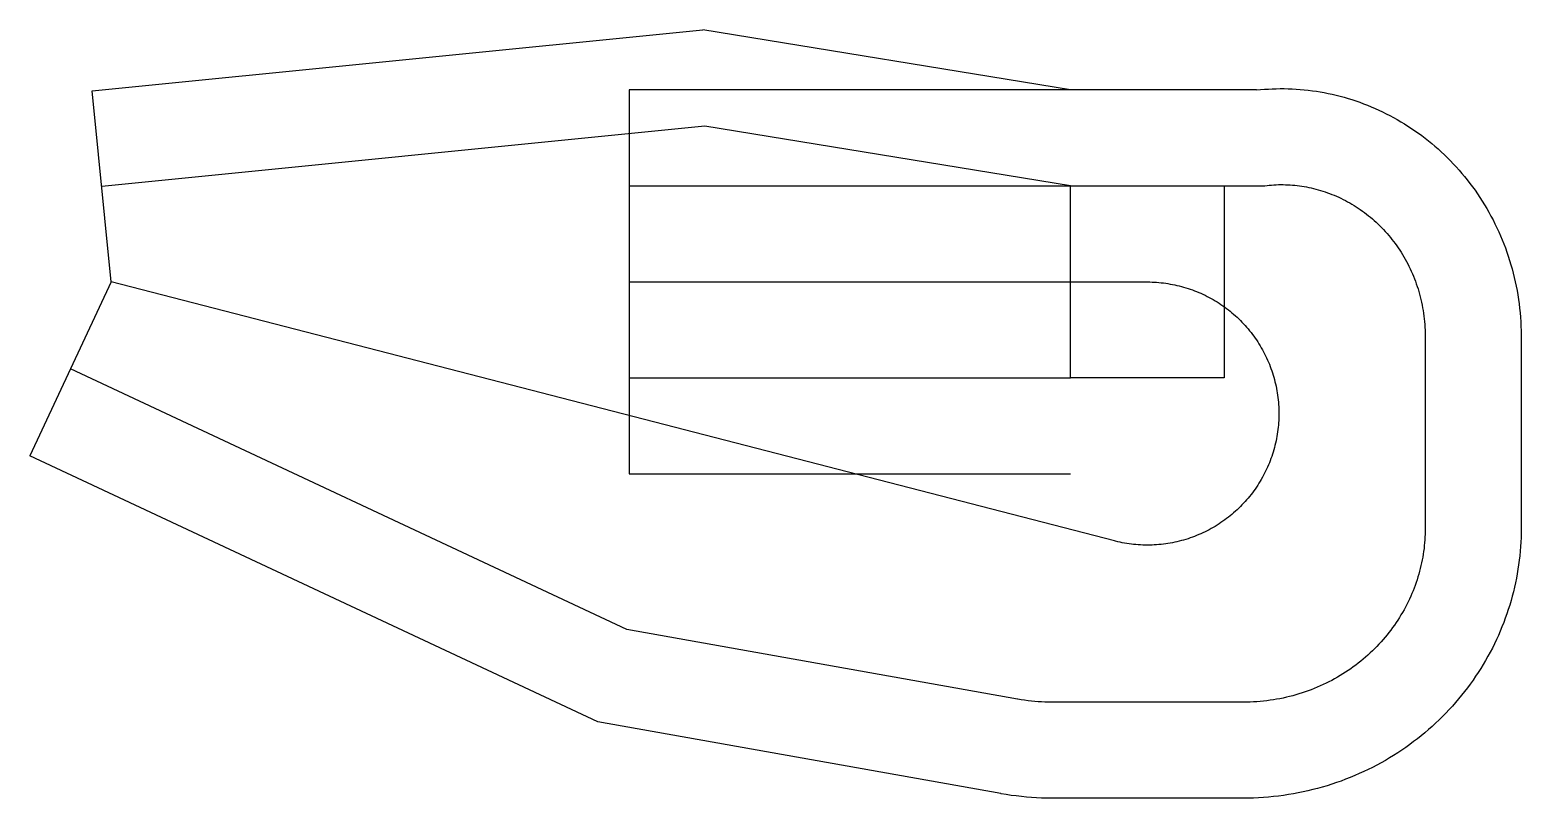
# Model space of a CAD drawing. Header units: metres. Extents: x -21571 to 7215, y -9959 to 4865.
import ezdxf

# ---------------------------------------------------------------- set-up
doc = ezdxf.new("R2010")
doc.units = ezdxf.units.M

msp = doc.modelspace()

# ---------------------------------------------------------------- linework, layer by layer
at = {"color": 1}
for p, q in [((-20369, 3686), (-8579, 4865)), ((-1482, 3704), (-8579, 4865)), ((-20000, 0), (-20369, 3686)), ((-10000, 3704), (-10000, -3704)), ((2106, 3704), (-10000, 3704)), ((-8544, 3007), (-20184, 1843)), ((-1482, 1852), (-8544, 3007)), ((-10000, 1852), (2222, 1852)), ((-20000, 0), (-21571, -3354)), ((5363, -1053), (5363, -4757)), ((7215, -1053), (7215, -4757)), ((-10045, -6707), (-20785, -1677)), ((-10000, -1852), (-1482, -1852)), ((-10609, -8488), (-21571, -3354)), ((-10000, -3704), (-1482, -3704)), ((-2505, -8049), (-10045, -6707)), ((1855, -8107), (-1848, -8107)), ((-2830, -9872), (-10609, -8488)), ((1855, -9959), (-1848, -9959))]:
    msp.add_line(p, q, dxfattribs=at)
for points in [[(2106, 3704), (2182, 3712), (2258, 3718), (2335, 3723), (2411, 3727), (2488, 3729), (2565, 3730), (2642, 3730), (2720, 3729), (2797, 3726), (2874, 3721), (2952, 3716), (3029, 3709), (3106, 3700), (3184, 3690), (3261, 3679), (3338, 3667), (3415, 3653), (3492, 3638), (3568, 3621), (3645, 3603), (3721, 3584), (3797, 3563), (3873, 3541), (3948, 3518), (4024, 3493), (4098, 3467), (4173, 3440), (4247, 3411), (4321, 3381), (4394, 3349), (4467, 3317), (4539, 3283), (4611, 3247), (4682, 3211), (4753, 3173), (4823, 3134), (4892, 3093), (4961, 3051), (5030, 3008), (5097, 2964), (5164, 2919), (5230, 2872), (5296, 2824), (5361, 2775), (5424, 2725), (5488, 2673), (5550, 2620), (5611, 2567), (5672, 2512), (5732, 2456), (5790, 2398), (5848, 2340), (5905, 2281), (5961, 2220), (6016, 2159), (6070, 2096), (6123, 2033), (6175, 1968), (6226, 1903), (6276, 1836), (6324, 1769), (6372, 1700), (6418, 1631), (6463, 1561), (6507, 1490), (6550, 1418), (6592, 1345), (6632, 1272), (6671, 1197), (6709, 1122), (6746, 1047), (6781, 970), (6816, 893), (6848, 815), (6880, 736), (6910, 657), (6939, 577), (6966, 496), (6992, 415), (7017, 334), (7040, 251), (7062, 169), (7082, 86), (7101, 2), (7119, -82), (7135, -166), (7149, -251), (7163, -336), (7174, -422), (7185, -508), (7193, -594), (7201, -680), (7206, -766), (7211, -853), (7213, -940), (7215, -1027), (7215, -1053)], [(1482, -1852), (-1482, -1852), (-1482, 1852), (1482, 1852), (1482, -1852)], [(2222, 1852), (2265, 1858), (2309, 1863), (2353, 1868), (2397, 1871), (2441, 1874), (2486, 1876), (2530, 1878), (2575, 1878), (2620, 1878), (2665, 1877), (2710, 1876), (2755, 1873), (2800, 1870), (2845, 1866), (2890, 1861), (2935, 1855), (2980, 1849), (3026, 1841), (3071, 1833), (3116, 1824), (3161, 1814), (3206, 1804), (3251, 1793), (3296, 1780), (3341, 1767), (3385, 1754), (3430, 1739), (3474, 1723), (3518, 1707), (3562, 1690), (3606, 1672), (3649, 1654), (3693, 1634), (3736, 1614), (3778, 1593), (3821, 1571), (3863, 1548), (3905, 1525), (3947, 1501), (3988, 1476), (4029, 1450), (4070, 1423), (4110, 1396), (4149, 1368), (4189, 1339), (4228, 1310), (4266, 1279), (4304, 1248), (4342, 1217), (4379, 1184), (4416, 1151), (4452, 1117), (4488, 1082), (4523, 1047), (4557, 1011), (4591, 974), (4625, 937), (4658, 899), (4690, 860), (4721, 821), (4752, 781), (4783, 740), (4813, 699), (4842, 657), (4870, 615), (4898, 572), (4925, 528), (4951, 484), (4977, 439), (5002, 394), (5026, 348), (5049, 302), (5072, 255), (5093, 208), (5114, 160), (5135, 112), (5154, 63), (5173, 14), (5191, -35), (5208, -85), (5224, -135), (5239, -186), (5254, -237), (5267, -288), (5280, -340), (5292, -392), (5303, -445), (5313, -497), (5322, -550), (5330, -603), (5337, -657), (5344, -711), (5349, -764), (5354, -819), (5357, -873), (5360, -927), (5362, -982), (5363, -1037), (5363, -1053)], [(-10000, 0), (0, 0), (44, 0), (89, -2), (133, -3), (177, -6), (221, -10), (265, -14), (309, -19), (353, -25), (397, -31), (441, -39), (484, -47), (528, -55), (571, -65), (614, -75), (657, -86), (700, -98), (742, -111), (784, -124), (826, -138), (868, -153), (910, -169), (951, -185), (992, -202), (1033, -219), (1073, -238), (1113, -257), (1152, -277), (1192, -297), (1231, -318), (1269, -340), (1307, -363), (1345, -386), (1383, -410), (1420, -434), (1456, -459), (1492, -485), (1528, -511), (1563, -538), (1598, -566), (1632, -594), (1665, -623), (1699, -652), (1731, -682), (1763, -712), (1795, -744), (1826, -775), (1857, -807), (1887, -840), (1916, -873), (1945, -907), (1973, -941), (2000, -976), (2027, -1011), (2054, -1046), (2079, -1083), (2105, -1119), (2129, -1156), (2153, -1193), (2176, -1231), (2198, -1269), (2220, -1308), (2241, -1347), (2262, -1386), (2282, -1426), (2301, -1466), (2319, -1506), (2337, -1547), (2354, -1588), (2370, -1629), (2385, -1670), (2400, -1712), (2414, -1754), (2428, -1796), (2440, -1839), (2452, -1882), (2463, -1924), (2474, -1968), (2483, -2011), (2492, -2054), (2500, -2098), (2507, -2141), (2514, -2185), (2520, -2229), (2525, -2273), (2529, -2317), (2532, -2361), (2535, -2406), (2537, -2450), (2538, -2494), (2539, -2539), (2538, -2583), (2537, -2627), (2535, -2671), (2532, -2716), (2529, -2760), (2525, -2804), (2520, -2848), (2514, -2892), (2507, -2936), (2500, -2979), (2492, -3023), (2483, -3066), (2474, -3110), (2463, -3153), (2452, -3196), (2440, -3238), (2428, -3281), (2414, -3323), (2400, -3365), (2385, -3407), (2370, -3448), (2354, -3490), (2337, -3530), (2319, -3571), (2301, -3611), (2282, -3651), (2262, -3691), (2241, -3730), (2220, -3769), (2198, -3808), (2176, -3846), (2153, -3884), (2129, -3921), (2105, -3958), (2079, -3995), (2054, -4031), (2027, -4066), (2000, -4101), (1973, -4136), (1945, -4170), (1916, -4204), (1887, -4237), (1857, -4270), (1826, -4302), (1795, -4334), (1763, -4365), (1731, -4395), (1699, -4425), (1665, -4454), (1632, -4483), (1598, -4511), (1563, -4539), (1528, -4566), (1492, -4592), (1456, -4618), (1420, -4643), (1383, -4668), (1345, -4691), (1307, -4715), (1269, -4737), (1231, -4759), (1192, -4780), (1152, -4800), (1113, -4820), (1073, -4839), (1033, -4858), (992, -4875), (951, -4892), (910, -4909), (868, -4924), (826, -4939), (784, -4953), (742, -4966), (700, -4979), (657, -4991), (614, -5002), (571, -5012), (528, -5022), (484, -5030), (441, -5039), (397, -5046), (353, -5052), (309, -5058), (265, -5063), (221, -5067), (177, -5071), (133, -5074), (89, -5076), (44, -5077), (0, -5077), (-44, -5077), (-89, -5076), (-133, -5074), (-177, -5071), (-221, -5067), (-265, -5063), (-309, -5058), (-353, -5052), (-397, -5046), (-441, -5039), (-484, -5030), (-528, -5022), (-571, -5012), (-614, -5002), (-634, -4997), (-20000, 0)], [(5363, -4757), (5362, -4812), (5361, -4867), (5358, -4922), (5355, -4977), (5351, -5032), (5345, -5087), (5339, -5143), (5332, -5198), (5323, -5253), (5314, -5308), (5304, -5363), (5293, -5418), (5281, -5473), (5268, -5528), (5253, -5582), (5238, -5637), (5222, -5691), (5205, -5745), (5187, -5799), (5168, -5853), (5148, -5906), (5127, -5960), (5105, -6013), (5082, -6065), (5058, -6118), (5034, -6170), (5008, -6221), (4981, -6273), (4953, -6324), (4925, -6374), (4895, -6424), (4865, -6474), (4833, -6523), (4801, -6572), (4768, -6621), (4734, -6669), (4699, -6716), (4663, -6763), (4626, -6809), (4588, -6855), (4550, -6900), (4510, -6944), (4470, -6988), (4429, -7031), (4387, -7074), (4344, -7116), (4301, -7157), (4256, -7198), (4211, -7238), (4165, -7277), (4119, -7316), (4071, -7353), (4023, -7390), (3974, -7426), (3925, -7462), (3875, -7496), (3824, -7530), (3772, -7563), (3720, -7595), (3667, -7626), (3613, -7657), (3559, -7686), (3504, -7714), (3449, -7742), (3393, -7769), (3336, -7795), (3279, -7819), (3221, -7843), (3163, -7866), (3105, -7888), (3046, -7909), (2986, -7929), (2926, -7948), (2866, -7966), (2805, -7983), (2744, -7998), (2682, -8013), (2620, -8027), (2558, -8040), (2495, -8051), (2432, -8062), (2369, -8071), (2306, -8080), (2242, -8087), (2178, -8093), (2114, -8098), (2049, -8102), (1985, -8105), (1920, -8106), (1855, -8107), (1855, -8107)], [(7215, -4757), (7214, -4844), (7212, -4932), (7208, -5019), (7202, -5106), (7195, -5194), (7187, -5281), (7177, -5368), (7166, -5455), (7153, -5543), (7138, -5630), (7122, -5716), (7104, -5803), (7085, -5890), (7065, -5976), (7042, -6062), (7019, -6147), (6993, -6233), (6966, -6318), (6938, -6402), (6908, -6486), (6877, -6570), (6844, -6653), (6810, -6736), (6774, -6819), (6737, -6900), (6698, -6982), (6658, -7062), (6616, -7142), (6573, -7222), (6529, -7300), (6483, -7378), (6435, -7456), (6387, -7532), (6336, -7608), (6285, -7683), (6232, -7757), (6178, -7830), (6122, -7903), (6065, -7974), (6007, -8045), (5947, -8115), (5887, -8184), (5824, -8251), (5761, -8318), (5697, -8384), (5631, -8448), (5564, -8512), (5496, -8574), (5426, -8636), (5356, -8696), (5284, -8755), (5212, -8813), (5138, -8869), (5063, -8925), (4987, -8979), (4910, -9032), (4832, -9083), (4753, -9134), (4673, -9182), (4593, -9230), (4511, -9276), (4428, -9321), (4345, -9365), (4261, -9407), (4175, -9447), (4089, -9486), (4003, -9524), (3915, -9560), (3827, -9595), (3738, -9628), (3649, -9660), (3558, -9690), (3468, -9719), (3376, -9746), (3284, -9771), (3192, -9795), (3099, -9818), (3005, -9838), (2911, -9858), (2817, -9875), (2722, -9891), (2627, -9905), (2531, -9918), (2435, -9929), (2339, -9938), (2243, -9946), (2146, -9951), (2049, -9956), (1952, -9958), (1855, -9959), (1855, -9959)], [(-1848, -8107), (-1913, -8106), (-1978, -8105), (-2044, -8102), (-2109, -8098), (-2174, -8093), (-2239, -8087), (-2304, -8079), (-2369, -8071), (-2434, -8061), (-2499, -8050), (-2505, -8049)], [(-1848, -9959), (-1946, -9958), (-2043, -9956), (-2140, -9951), (-2238, -9945), (-2335, -9938), (-2433, -9928), (-2530, -9917), (-2627, -9905), (-2724, -9890), (-2821, -9874), (-2830, -9872)]]:
    msp.add_lwpolyline(points, dxfattribs=at)

doc.saveas('drawing.dxf')
